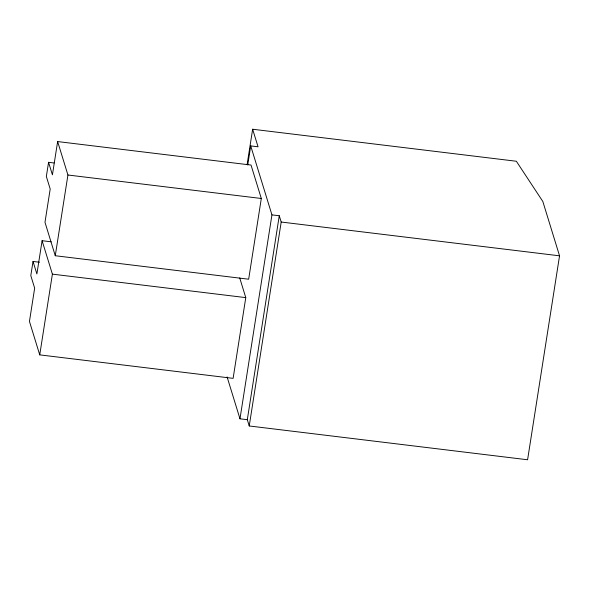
<?xml version="1.0" encoding="UTF-8"?>
<svg xmlns="http://www.w3.org/2000/svg" width="589" height="589" viewBox="0 0 589 589"><rect width="100%" height="100%" fill="white"/><g stroke="black" fill="none" stroke-linecap="round" stroke-linejoin="round"><path stroke-width="0.88" d="M39.411 262.223L33.028 261.45L30.805 275.608L34.663 288.146L29.45 321.432L39.735 354.873L233.119 378.352L245.775 297.622L239.708 277.905M48.563 162.306L46.347 176.472L50.205 189.01L44.985 222.296L55.27 255.736L248.661 279.215L261.31 198.486L251.024 165.045L57.634 141.566L52.421 174.852L48.563 162.306L54.033 162.976M51.221 241.814L42.099 240.702L36.886 273.988L33.028 261.45M39.735 354.873L52.392 274.143L42.099 240.702M55.27 255.736L67.926 175.007L57.634 141.566M247.108 164.581L252.644 129.234L516.354 161.253L542.83 201.482L559.55 255.825L527.589 459.766L249.235 425.972L247.306 419.699L279.267 215.758L271.941 214.875L250.723 145.903L258.048 146.794L252.644 129.234M247.741 164.935L250.723 145.903M247.306 419.699L239.981 418.808L271.941 214.875M249.235 425.972L281.196 222.031L279.267 215.758M67.926 175.007L261.31 198.486M281.196 222.031L559.55 255.825M52.392 274.143L245.775 297.622M227.089 376.908L239.981 418.808"/></g></svg>
